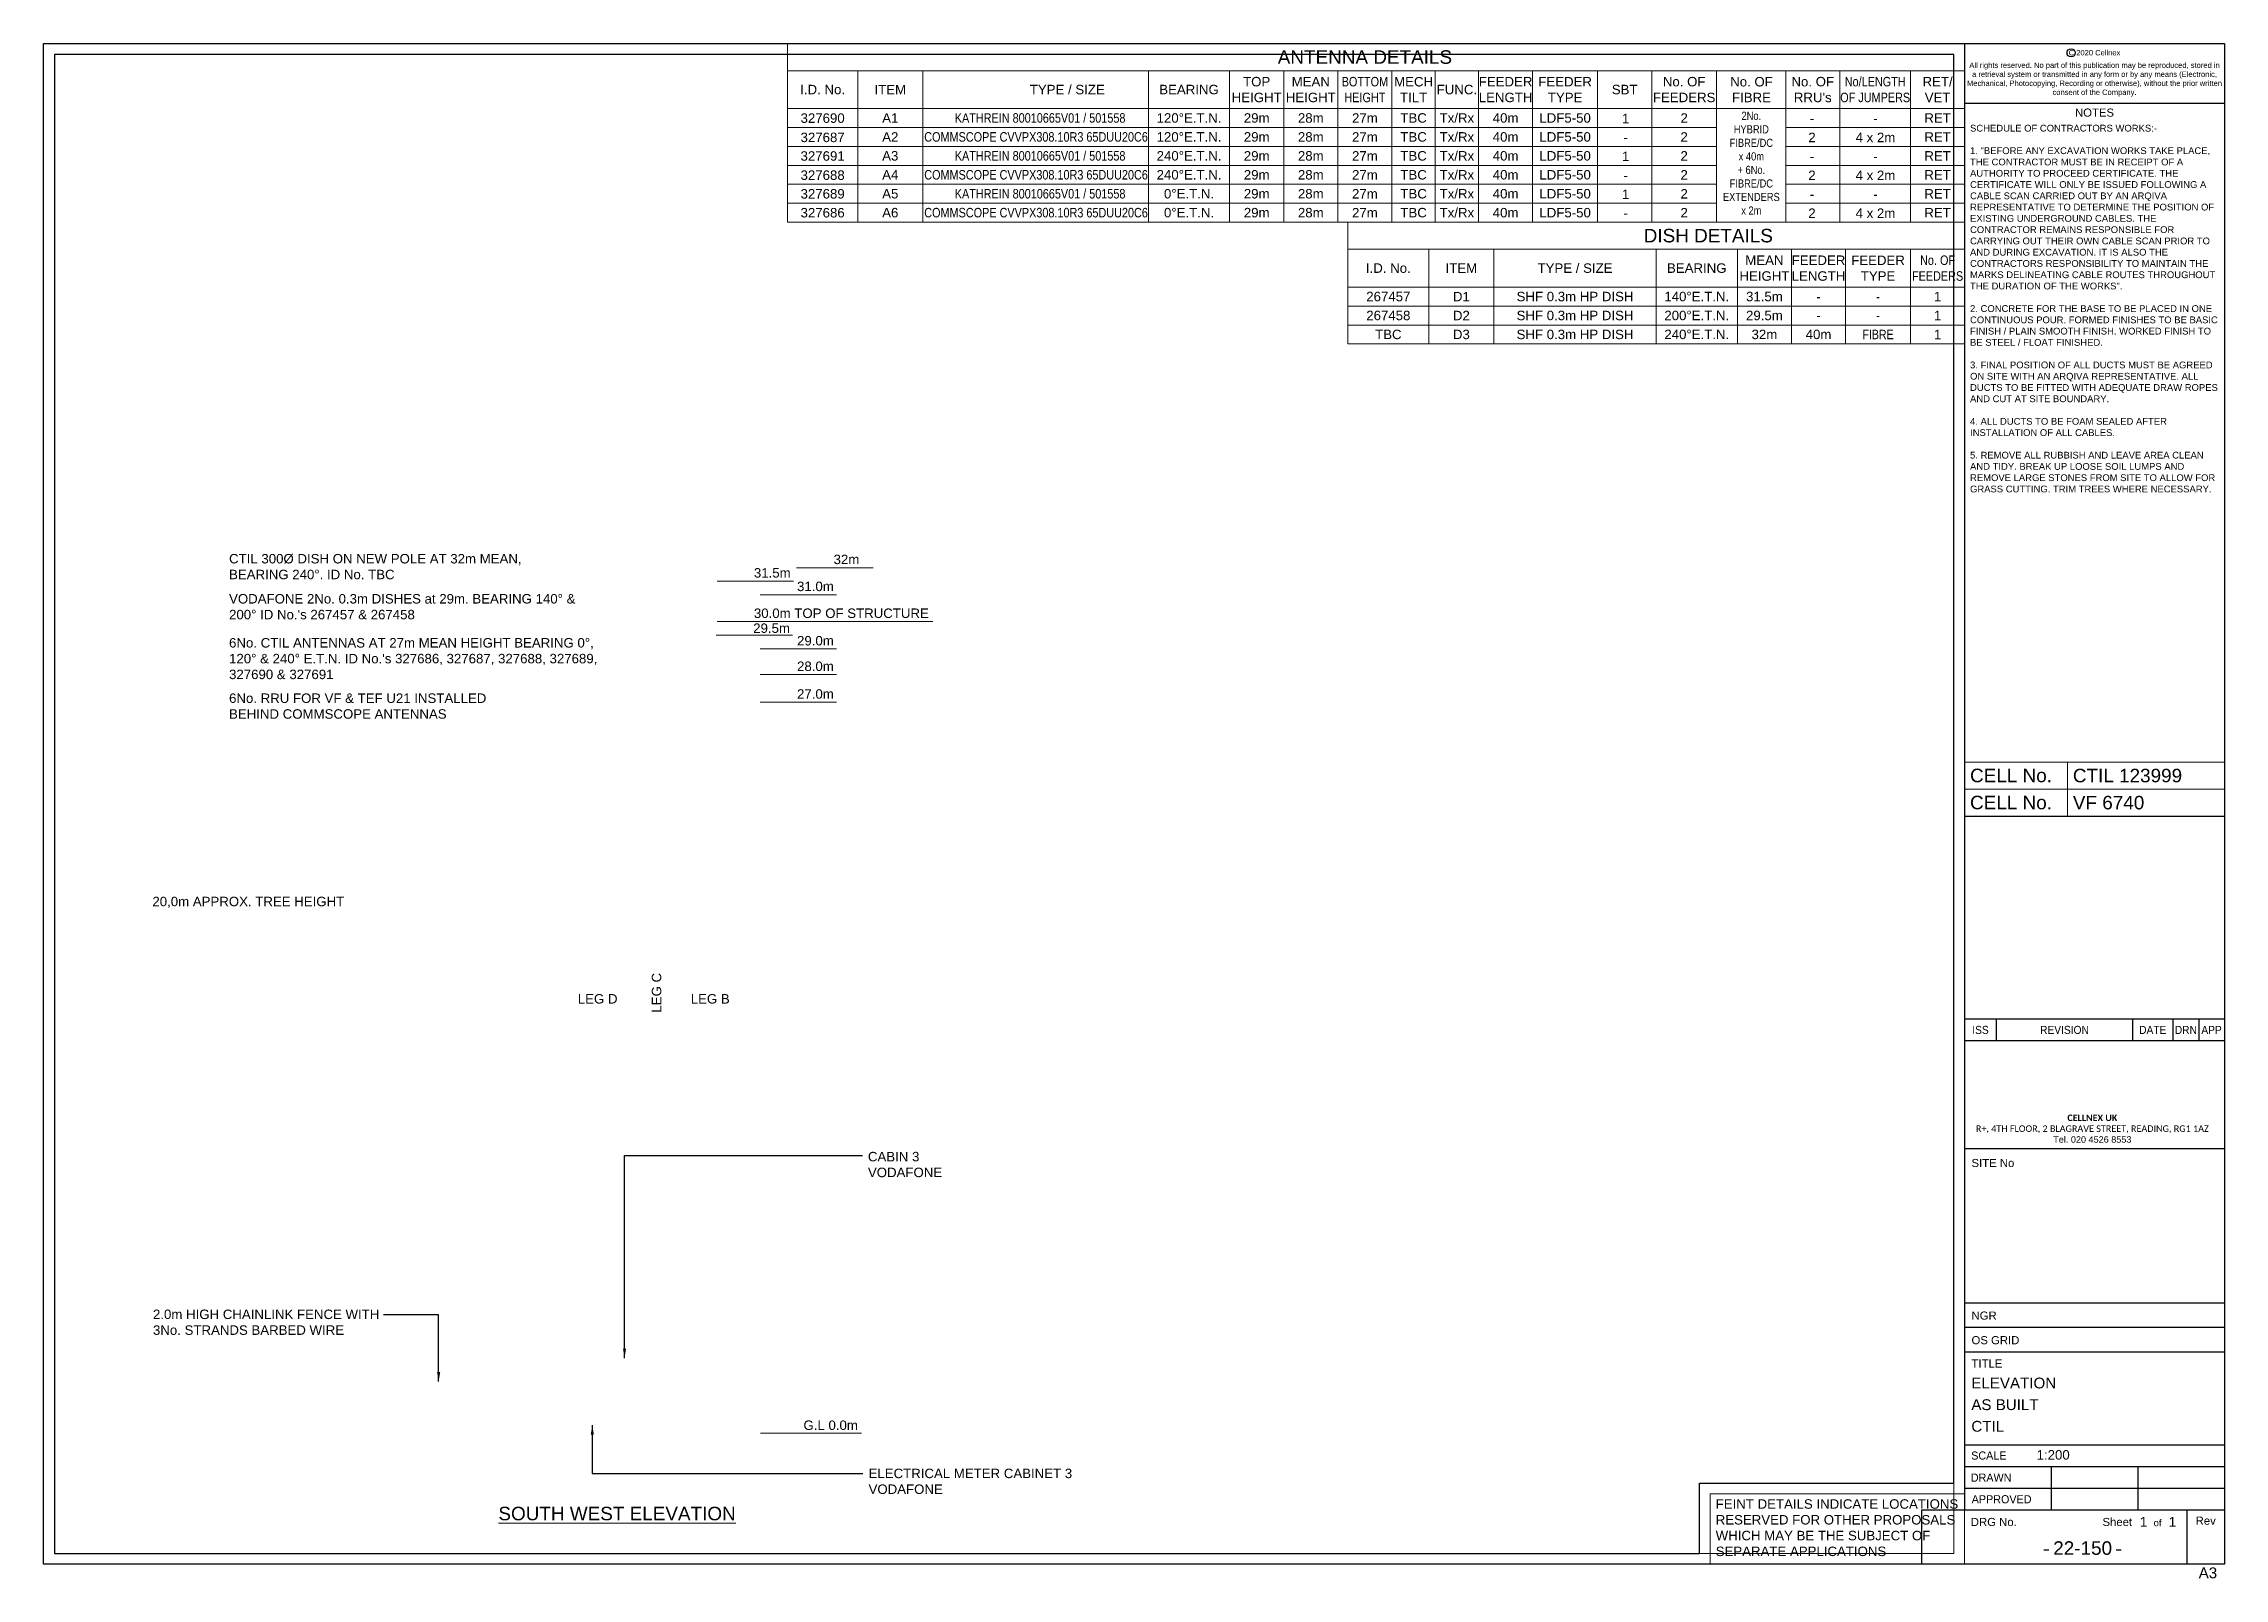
# Paper-space layout '22-150 CTIL ELEVATION' of a CAD drawing. Header units: millimetres. Extents: x 0 to 403, y -3 to 281.
import ezdxf
from ezdxf.enums import TextEntityAlignment as Align

# ---------------------------------------------------------------- set-up
doc = ezdxf.new("R2010")
doc.units = ezdxf.units.MM
doc.header["$LTSCALE"] = 30
doc.layers.add('ACAD ENTITIES HIDDEN', color=7, linetype='Continuous')
doc.layers.add('BORDER', color=7, linetype='Continuous', lineweight=25)
doc.layers.add('TEXT AND DIMENSIONS', color=7, linetype='Continuous', lineweight=13)
doc.layers.add('VIEWPORTS', color=7, linetype='Continuous', plot=False)
doc.styles.add('textstyle3', font='arial.ttf')
doc.styles.add('textstyle4', font='arial.ttf', dxfattribs={"width": 0.9})
doc.styles.add('textstyle5', font='arial.ttf', dxfattribs={"width": 0.95})
doc.styles.add('textstyle6', font='ARIALN.TTF')
doc.dimstyles.new('QCADDimStyle', dxfattribs={"dimtxt": 1.75, "dimasz": 1.75, "dimexe": 1.75, "dimexo": 1.75, "dimgap": 0.75, "dimtad": 1, "dimtoh": 1, "dimzin": 12, "dimdsep": 46, "dimtxsty": 'Standard', "dimcen": 0.09, "dimclrt": 256, "dimazin": 3, "dimtfac": 1, "dimtdec": 4, "dimtofl": 0, "dimtmove": 2, "dimatfit": 3, "dimfxl": 1, "dimtolj": 1, "dimtzin": 0, "dimarcsym": 0})

# ---------------------------------------------------------------- blocks, each defined once
blk = doc.blocks.new('CELLNEX A3MAS')
at = {"layer": 'BORDER'}
for p, q in [((0, 281), (403, 281)), ((0, 0), (0, 281)), ((355, 281), (355, 10)), ((403, 281), (403, 0)), ((355, 270), (403, 270)), ((355, 138.24), (403, 138.24)), ((403, 100.74), (355, 100.74)), ((403, 96.74), (355, 96.74)), ((360.85, 100.74), (360.85, 96.74)), ((386.04, 100.74), (386.04, 96.74)), ((393.5, 100.74), (393.5, 96.74)), ((398.25, 100.74), (398.25, 96.74)), ((403, 76.74), (355, 76.74)), ((403, 48.21), (355, 48.21)), ((403, 43.71), (355, 43.71)), ((403, 39.21), (355, 39.21)), ((403, 22), (355, 22)), ((403, 18), (355, 18)), ((371, 18), (371, 10)), ((387, 18), (387, 10)), ((403, 14), (355, 14)), ((403, 10), (347, 10)), ((347, 10), (347, 0)), ((396.05, 10), (396.05, 0)), ((403, 0), (0, 0))]:
    blk.add_line(p, q, dxfattribs=at)
at = {"layer": 'BORDER', "const_width": 0.25}
for points in [[(369.61, 2.64), (370.61, 2.64)], [(382.95, 2.64), (383.95, 2.64)]]:
    blk.add_lwpolyline(points, dxfattribs=at)
at = {"layer": 'BORDER'}
blk.add_circle((374.68, 279.3), 0.764, dxfattribs=at)
at = {"layer": 'BORDER', "style": 'textstyle3'}
blk.add_text('NOTES', height=1.5, dxfattribs=at).set_placement((379, 267.5), align=Align.CENTER)
at = {"layer": 'BORDER'}
for s, style, width, p in [('ISS', 'textstyle4', 0.9, (357.93, 98.73)), ('REVISION', 'textstyle4', 0.9, (373.45, 98.73)), ('DATE', 'textstyle4', 0.9, (389.77, 98.73)), ('DRN', 'textstyle4', 0.9, (395.88, 98.73)), ('APP', 'textstyle4', 0.9, (400.63, 98.73)), ('DRAWN', 'textstyle5', 0.95, (359.9, 16)), ('APPROVED', 'textstyle5', 0.95, (361.83, 12))]:
    blk.add_text(s, height=1.5, dxfattribs=dict(at, style=style, width=width)).set_placement(p, align=Align.MIDDLE_CENTER)
at = {"layer": 'BORDER', "style": 'textstyle3'}
for s, p in [('SITE No', (356.27, 73.39)), ('NGR', (356.27, 45.19)), ('OS GRID', (356.27, 40.64)), ('TITLE', (356.27, 36.33)), ('DRG No.', (356.14, 7.05))]:
    blk.add_text(s, height=1.5, dxfattribs=at).set_placement(p)
at = {"layer": 'BORDER', "style": 'textstyle5', "width": 0.95}
blk.add_text('SCALE', height=1.5, dxfattribs=at).set_placement((356.21, 19.33))
at = {"layer": 'BORDER', "style": 'textstyle3'}
for s, height, p in [('Sheet', 1.5, (383.21, 7.83)), ('of', 1.25, (390.65, 7.67)), ('Rev', 1.5, (399.55, 8.03))]:
    blk.add_text(s, height=height, dxfattribs=at).set_placement(p, align=Align.MIDDLE)
for s, insert, char_height, attachment_point in [('C 2020 Cellnex', (379, 279.82), 1, 2), ('A3', (399.96, -1.61), 2, 5)]:
    blk.add_mtext(s, dxfattribs=dict(at, insert=insert, char_height=char_height, attachment_point=attachment_point))
at = {"layer": 'BORDER', "attachment_point": 1, "style": 'textstyle3'}
for s, insert, char_height, width in [('\\pxqc;All rights reserved. No part of this publication may be reproduced, stored in a retrieval system or transmitted in any form or by any means (Electronic, Mechanical, Photocopying, Recording or otherwise), without the prior written consent of the Company.', (355.5, 277.51), 1, 47), ('\\pxsm1,qc;{\\fCalibri|b1|i0|c0|p34;CELLNEX UK\\P\\fCalibri|b0|i0|c0|p34;R+, 4TH FLOOR, 2 BLAGRAVE STREET, READING, RG1 1AZ \\P}Tel. 020 4526 8553', (356.94, 83.09), 1.2, 43.3154)]:
    blk.add_mtext(s, dxfattribs=dict(at, insert=insert, char_height=char_height, width=width))
at = {"layer": 'BORDER', "style": 'textstyle3'}
for tag, p, height in [('TITLE1', (356.24, 32.48), 2), ('TITLE2', (356.24, 28.48), 2), ('TITLE3', (356.24, 24.48), 2), ('SCALE', (368.3, 19.33), 1.75)]:
    blk.add_attdef(tag, p, '', height=height, dxfattribs=at)
for tag, height, p in [('SHTNO', 1.8, (388.07, 7.83)), ('SHTOF', 1.8, (393.4, 7.83)), ('USERIDCATEGORY', 2.5, (376.81, 2.98))]:
    blk.add_attdef(tag, text='', height=height, dxfattribs=at).set_placement(p, align=Align.MIDDLE)
blk = doc.blocks.new('PROJECT DETAILS')
at = {"layer": 'TEXT AND DIMENSIONS'}
for p, q in [((0, 5), (48, 5)), ((19, 0), (19, 5))]:
    blk.add_line(p, q, dxfattribs=at)
at = {"layer": 'TEXT AND DIMENSIONS', "insert": (1, 2.5), "char_height": 2.5, "attachment_point": 4, "style": 'textstyle3'}
blk.add_mtext('CELL No.', dxfattribs=at)
at = {"layer": 'TEXT AND DIMENSIONS', "style": 'textstyle3'}
blk.add_attdef('CELL_NO', (20, 1.25), '', height=2.5, dxfattribs=at)

psp = doc.layouts.new('22-150 CTIL ELEVATION')

# ---------------------------------------------------------------- linework, layer by layer
at = {"layer": 'TEXT AND DIMENSIONS'}
for p, q in [((137.46, 281), (355, 281)), ((137.46, 281), (137.46, 248)), ((137.46, 276), (355, 276)), ((150.46, 248), (150.46, 276)), ((162.46, 248), (162.46, 276)), ((204.17, 248), (204.17, 276)), ((219.17, 248), (219.17, 276)), ((229.17, 248), (229.17, 276)), ((239.17, 248), (239.17, 276)), ((249.17, 248), (249.17, 276)), ((257.17, 248), (257.17, 276)), ((265.17, 248), (265.17, 276)), ((275.17, 248), (275.17, 276)), ((287.17, 248), (287.17, 276)), ((297.17, 248), (297.17, 276)), ((309.17, 248), (309.17, 276)), ((321.93, 248), (321.93, 276)), ((331.93, 248), (331.93, 276)), ((345, 248), (345, 276)), ((137.46, 269), (355, 269)), ((137.46, 265.5), (309.17, 265.5)), ((137.46, 262), (309.17, 262)), ((321.93, 265.5), (355, 265.5)), ((321.93, 262), (355, 262)), ((137.46, 258.5), (309.17, 258.5)), ((321.93, 258.5), (355, 258.5)), ((137.46, 255), (309.17, 255)), ((321.93, 255), (355, 255)), ((137.46, 251.5), (309.17, 251.5)), ((321.93, 251.5), (355, 251.5)), ((137.46, 248), (355, 248)), ((220.6, 248), (355, 248)), ((241, 248), (241, 225.5)), ((241, 243), (355, 243)), ((256, 225.5), (256, 243)), ((268, 225.5), (268, 243)), ((298, 225.5), (298, 243)), ((313, 225.5), (313, 243)), ((323, 225.5), (323, 243)), ((333, 225.5), (333, 243)), ((345, 225.5), (345, 243)), ((241, 236), (355, 236)), ((241, 232.5), (355, 232.5)), ((241, 229), (355, 229)), ((241, 229), (355, 229)), ((241, 225.5), (355, 225.5)), ((138.56, 181.64), (124.44, 181.64)), ((153.27, 184.13), (139.15, 184.13)), ((146.53, 179.14), (132.41, 179.14)), ((164.35, 174.18), (124.44, 174.18)), ((138.42, 171.68), (124.3, 171.68)), ((146.53, 169.13), (132.41, 169.13)), ((146.53, 164.41), (132.41, 164.41)), ((146.53, 159.28), (132.41, 159.28)), ((151.13, 24.2), (132.48, 24.2)), ((355, 13), (308, 13)), ((308, 13), (308, 0))]:
    psp.add_line(p, q, dxfattribs=at)
for points in [[(355, 232.5), (306.49, 232.5)], [(355, 225.5), (306.49, 225.5)]]:
    psp.add_lwpolyline(points, dxfattribs=at)
at = {"layer": 'VIEWPORTS'}
psp.add_lwpolyline([(2, 279), (2, 2), (306, 2), (306, 15), (353, 15), (353, 279)], close=True, dxfattribs=at)

# ---------------------------------------------------------------- block references
at = {"layer": 'BORDER'}
for name, p, values in [('CELLNEX A3MAS', (0, 0), {'USERIDCATEGORY': '22-150', 'SCALE': '1:200', 'SHTNO': '1', 'SHTOF': '1', 'TITLE1': 'ELEVATION', 'TITLE2': 'AS BUILT', 'TITLE3': 'CTIL'}), ('PROJECT DETAILS', (355, 143.24), {'CELL_NO': 'CTIL 123999'}), ('PROJECT DETAILS', (355, 138.24), {'CELL_NO': 'VF 6740'})]:
    psp.add_blockref(name, p, dxfattribs=at).add_auto_attribs(values)

# ---------------------------------------------------------------- texts
at = {"layer": 'ACAD ENTITIES HIDDEN', "insert": (356, 266), "char_height": 1.25, "width": 46, "attachment_point": 1, "style": 'textstyle3'}
psp.add_mtext('SCHEDULE OF CONTRACTORS WORKS:-\\P\\P1. "BEFORE ANY EXCAVATION WORKS TAKE PLACE, THE CONTRACTOR MUST BE IN RECEIPT OF A AUTHORITY TO PROCEED CERTIFICATE. THE CERTIFICATE WILL ONLY BE ISSUED FOLLOWING A CABLE SCAN CARRIED OUT BY AN ARQIVA REPRESENTATIVE TO DETERMINE THE POSITION OF EXISTING UNDERGROUND CABLES. THE CONTRACTOR REMAINS RESPONSIBLE FOR CARRYING OUT THEIR OWN CABLE SCAN PRIOR TO AND DURING EXCAVATION. IT IS ALSO THE CONTRACTORS RESPONSIBILITY TO MAINTAIN THE MARKS DELINEATING CABLE ROUTES THROUGHOUT THE DURATION OF THE WORKS".\\P\\P2. CONCRETE FOR THE BASE TO BE PLACED IN ONE CONTINUOUS POUR. FORMED FINISHES TO BE BASIC FINISH / PLAIN SMOOTH FINISH. WORKED FINISH TO BE STEEL / FLOAT FINISHED.\\P\\P3. FINAL POSITION OF ALL DUCTS MUST BE AGREED ON SITE WITH AN ARQIVA REPRESENTATIVE. ALL DUCTS TO BE FITTED WITH ADEQUATE DRAW ROPES AND CUT AT SITE BOUNDARY.\\P\\P4. ALL DUCTS TO BE FOAM SEALED AFTER INSTALLATION OF ALL CABLES.\\P\\P5. REMOVE ALL RUBBISH AND LEAVE AREA CLEAN AND TIDY. BREAK UP LOOSE SOIL LUMPS AND REMOVE LARGE STONES FROM SITE TO ALLOW FOR GRASS CUTTING. TRIM TREES WHERE NECESSARY.', dxfattribs=at)
at = {"layer": 'TEXT AND DIMENSIONS'}
for s, insert, char_height, attachment_point, style in [('ANTENNA DETAILS', (244.17, 278.5), 2.5, 5, 'textstyle3'), ('TOP\\PHEIGHT', (224.17, 272.5), 1.75, 5, 'textstyle3'), ('MEAN\\PHEIGHT', (234.17, 272.5), 1.75, 5, 'textstyle3'), ('{\\fArial Narrow|b0|i0|c0|p34;BOTTOM\\PHEIGHT}', (244.17, 272.5), 1.75, 5, 'textstyle3'), ('MECH\\PTILT', (253.17, 272.5), 1.75, 5, 'textstyle3'), ('FEEDER\\PLENGTH', (270.17, 272.5), 1.75, 5, 'textstyle3'), ('FEEDER\\PTYPE', (281.17, 272.5), 1.75, 5, 'textstyle3'), ('No. OF\\PFEEDERS', (303.17, 272.5), 1.75, 5, 'textstyle3'), ('No. OF\\PFIBRE', (315.61, 272.5), 1.75, 5, 'textstyle3'), ("No. OF\\PRRU's", (326.93, 272.5), 1.75, 5, 'textstyle3'), ('RET/\\PVET', (350, 272.5), 1.75, 5, 'textstyle3'), ('I.D. No.', (143.96, 272.5), 1.75, 5, 'textstyle3'), ('ITEM', (156.46, 272.5), 1.75, 5, 'textstyle3'), ('TYPE / SIZE', (189.17, 272.5), 1.75, 5, 'textstyle3'), ('BEARING', (211.67, 272.5), 1.75, 5, 'textstyle3'), ('FUNC.', (261.17, 272.5), 1.75, 5, 'textstyle3'), ('SBT', (292.17, 272.5), 1.75, 5, 'textstyle3'), ('A1', (156.46, 267.25), 1.75, 5, 'textstyle3'), ('{\\fArial Narrow|b0|i0|c0|p34;KATHREIN 80010665V01 / 501558}', (184.15, 267.25), 1.75, 5, 'textstyle3'), ('120°E.T.N.', (211.67, 267.25), 1.75, 5, 'textstyle3'), ('29m', (224.17, 267.25), 1.75, 5, 'textstyle3'), ('28m', (234.17, 267.25), 1.75, 5, 'textstyle3'), ('27m', (244.17, 267.25), 1.75, 5, 'textstyle3'), ('TBC', (253.17, 267.25), 1.75, 5, 'textstyle3'), ('Tx/Rx', (261.17, 267.25), 1.75, 5, 'textstyle3'), ('40m', (270.17, 267.25), 1.75, 5, 'textstyle3'), ('LDF5-50', (281.17, 267.25), 1.75, 5, 'textstyle3'), ('1', (292.35, 267.16), 1.75, 5, 'textstyle3'), ('2', (303.17, 267.25), 1.75, 5, 'textstyle3'), ('-', (326.79, 267.16), 1.75, 5, 'textstyle3'), ('-', (338.52, 267.16), 1.75, 5, 'textstyle3'), ('RET', (350, 267.25), 1.75, 5, 'textstyle3'), ('A2', (156.46, 263.75), 1.75, 5, 'textstyle3'), ('{\\fArial Narrow|b0|i0|c0|p34;COMMSCOPE CVVPX308.10R3 65DUU20C6}', (183.4, 263.75), 1.75, 5, 'textstyle3'), ('120°E.T.N.', (211.67, 263.75), 1.75, 5, 'textstyle3'), ('29m', (224.17, 263.75), 1.75, 5, 'textstyle3'), ('28m', (234.17, 263.75), 1.75, 5, 'textstyle3'), ('27m', (244.17, 263.75), 1.75, 5, 'textstyle3'), ('TBC', (253.17, 263.75), 1.75, 5, 'textstyle3'), ('Tx/Rx', (261.17, 263.75), 1.75, 5, 'textstyle3'), ('40m', (270.17, 263.75), 1.75, 5, 'textstyle3'), ('LDF5-50', (281.17, 263.75), 1.75, 5, 'textstyle3'), ('-', (292.35, 263.66), 1.75, 5, 'textstyle3'), ('2', (303.17, 263.75), 1.75, 5, 'textstyle3'), ('2', (326.79, 263.66), 1.75, 5, 'textstyle3'), ('4 x 2m', (338.52, 263.66), 1.75, 5, 'textstyle3'), ('RET', (350, 263.75), 1.75, 5, 'textstyle3'), ('A3', (156.46, 260.25), 1.75, 5, 'textstyle3'), ('{\\fArial Narrow|b0|i0|c0|p34;KATHREIN 80010665V01 / 501558}', (184.15, 260.25), 1.75, 5, 'textstyle3'), ('240°E.T.N.', (211.67, 260.25), 1.75, 5, 'textstyle3'), ('29m', (224.17, 260.25), 1.75, 5, 'textstyle3'), ('28m', (234.17, 260.25), 1.75, 5, 'textstyle3'), ('27m', (244.17, 260.25), 1.75, 5, 'textstyle3'), ('TBC', (253.17, 260.25), 1.75, 5, 'textstyle3'), ('Tx/Rx', (261.17, 260.25), 1.75, 5, 'textstyle3'), ('40m', (270.17, 260.25), 1.75, 5, 'textstyle3'), ('LDF5-50', (281.17, 260.25), 1.75, 5, 'textstyle3'), ('1', (292.35, 260.16), 1.75, 5, 'textstyle3'), ('2', (303.17, 260.25), 1.75, 5, 'textstyle3'), ('-', (326.79, 260.16), 1.75, 5, 'textstyle3'), ('-', (338.52, 260.16), 1.75, 5, 'textstyle3'), ('RET', (350, 260.25), 1.75, 5, 'textstyle3'), ('A4', (156.46, 256.75), 1.75, 5, 'textstyle3'), ('A5', (156.46, 253.25), 1.75, 5, 'textstyle3'), ('{\\fArial Narrow|b0|i0|c0|p34;COMMSCOPE CVVPX308.10R3 65DUU20C6}', (183.4, 256.75), 1.75, 5, 'textstyle3'), ('{\\fArial Narrow|b0|i0|c0|p34;KATHREIN 80010665V01 / 501558}', (184.15, 253.25), 1.75, 5, 'textstyle3'), ('240°E.T.N.', (211.67, 256.75), 1.75, 5, 'textstyle3'), ('0°E.T.N.', (211.67, 253.25), 1.75, 5, 'textstyle3'), ('29m', (224.17, 256.75), 1.75, 5, 'textstyle3'), ('29m', (224.17, 253.25), 1.75, 5, 'textstyle3'), ('28m', (234.17, 256.75), 1.75, 5, 'textstyle3'), ('28m', (234.17, 253.25), 1.75, 5, 'textstyle3'), ('27m', (244.17, 256.75), 1.75, 5, 'textstyle3'), ('27m', (244.17, 253.25), 1.75, 5, 'textstyle3'), ('TBC', (253.17, 256.75), 1.75, 5, 'textstyle3'), ('TBC', (253.17, 253.25), 1.75, 5, 'textstyle3'), ('Tx/Rx', (261.17, 256.75), 1.75, 5, 'textstyle3'), ('Tx/Rx', (261.17, 253.25), 1.75, 5, 'textstyle3'), ('40m', (270.17, 256.75), 1.75, 5, 'textstyle3'), ('40m', (270.17, 253.25), 1.75, 5, 'textstyle3'), ('LDF5-50', (281.17, 256.75), 1.75, 5, 'textstyle3'), ('LDF5-50', (281.17, 253.25), 1.75, 5, 'textstyle3'), ('1', (292.35, 253.16), 1.75, 5, 'textstyle3'), ('-', (292.35, 256.66), 1.75, 5, 'textstyle3'), ('2', (303.17, 256.75), 1.75, 5, 'textstyle3'), ('2', (303.17, 253.25), 1.75, 5, 'textstyle3'), ('2', (326.79, 256.66), 1.75, 5, 'textstyle3'), ('4 x 2m', (338.52, 256.66), 1.75, 5, 'textstyle3'), ('RET', (350, 256.75), 1.75, 5, 'textstyle3'), ('RET', (350, 253.25), 1.75, 5, 'textstyle3'), ('A6', (156.46, 249.75), 1.75, 5, 'textstyle3'), ('{\\fArial Narrow|b0|i0|c0|p34;COMMSCOPE CVVPX308.10R3 65DUU20C6}', (183.4, 249.75), 1.75, 5, 'textstyle3'), ('0°E.T.N.', (211.67, 249.75), 1.75, 5, 'textstyle3'), ('29m', (224.17, 249.75), 1.75, 5, 'textstyle3'), ('28m', (234.17, 249.75), 1.75, 5, 'textstyle3'), ('27m', (244.17, 249.75), 1.75, 5, 'textstyle3'), ('TBC', (253.17, 249.75), 1.75, 5, 'textstyle3'), ('Tx/Rx', (261.17, 249.75), 1.75, 5, 'textstyle3'), ('40m', (270.17, 249.75), 1.75, 5, 'textstyle3'), ('LDF5-50', (281.17, 249.75), 1.75, 5, 'textstyle3'), ('2', (303.17, 249.75), 1.75, 5, 'textstyle3'), ('2', (326.79, 249.66), 1.75, 5, 'textstyle3'), ('-', (326.79, 253.16), 1.75, 5, 'textstyle3'), ('4 x 2m', (338.52, 249.66), 1.75, 5, 'textstyle3'), ('-', (338.52, 253.16), 1.75, 5, 'textstyle3'), ('RET', (350, 249.75), 1.75, 5, 'textstyle3'), ('-', (292.35, 249.66), 1.75, 5, 'textstyle3'), ('DISH DETAILS', (307.63, 245.5), 2.5, 5, 'textstyle3'), ('MEAN\\PHEIGHT', (318, 239.5), 1.75, 5, 'textstyle3'), ('FEEDER\\PLENGTH', (328, 239.5), 1.75, 5, 'textstyle3'), ('FEEDER\\PTYPE', (339, 239.5), 1.75, 5, 'textstyle3'), ('No. OF\\PFEEDERS', (350, 239.5), 1.75, 5, 'textstyle6'), ('I.D. No.', (248.5, 239.5), 1.75, 5, 'textstyle3'), ('ITEM', (262, 239.5), 1.75, 5, 'textstyle3'), ('TYPE / SIZE', (283, 239.5), 1.75, 5, 'textstyle3'), ('BEARING', (305.5, 239.5), 1.75, 5, 'textstyle3'), ('267457', (248.5, 234.25), 1.75, 5, 'textstyle3'), ('D1', (262, 234.25), 1.75, 5, 'textstyle3'), ('SHF 0.3m HP DISH', (283, 234.25), 1.75, 5, 'textstyle3'), ('140°E.T.N.', (305.5, 234.25), 1.75, 5, 'textstyle3'), ('31.5m', (318, 234.25), 1.75, 5, 'textstyle3'), ('-', (328, 234.25), 1.75, 5, 'textstyle3'), ('1', (350, 234.25), 1.75, 5, 'textstyle3'), ('267458', (248.5, 230.75), 1.75, 5, 'textstyle3'), ('D2', (262, 230.75), 1.75, 5, 'textstyle3'), ('SHF 0.3m HP DISH', (283, 230.75), 1.75, 5, 'textstyle3'), ('200°E.T.N.', (305.5, 230.75), 1.75, 5, 'textstyle3'), ('29.5m', (318, 230.75), 1.75, 5, 'textstyle3'), ('-', (328, 230.75), 1.75, 5, 'textstyle3'), ('{\\W0.8;-}', (339, 230.75), 1.75, 5, 'textstyle3'), ('1', (350, 230.75), 1.75, 5, 'textstyle3'), ('D3', (262, 227.25), 1.75, 5, 'textstyle3'), ('SHF 0.3m HP DISH', (283, 227.25), 1.75, 5, 'textstyle3'), ('240°E.T.N.', (305.5, 227.25), 1.75, 5, 'textstyle3'), ('32m', (318, 227.25), 1.75, 5, 'textstyle3'), ('1', (350, 227.25), 1.75, 5, 'textstyle3'), ('{\\LSOUTH WEST ELEVATION}', (105.97, 10.61), 2.5, 2, 'textstyle3')]:
    psp.add_mtext(s, dxfattribs=dict(at, insert=insert, char_height=char_height, attachment_point=attachment_point, style=style))
at = {"layer": 'TEXT AND DIMENSIONS', "style": 'textstyle3'}
for s, insert, char_height, width, attachment_point in [('{\\fArial Narrow|b0|i0|c0|p34;No/LENGTH\\POF JUMPERS}', (338.47, 272.5), 1.75, 15.6457, 5), ('327690', (143.96, 267.22), 1.75, 7.943, 5), ('{\\fArial Narrow|b0|i0|c0|p34;2No.\\PHYBRID\\PFIBRE/DC \\Px 40m\\P+ 6No.\\PFIBRE/DC\\PEXTENDERS\\Px 2m}', (315.58, 258.91), 1.5, 14.8328, 5), ('327687', (143.96, 263.66), 1.75, 7.943, 5), ('327691', (143.96, 260.22), 1.75, 7.7996, 5), ('327688', (143.96, 256.68), 1.75, 7.943, 5), ('327689', (143.96, 253.23), 1.75, 7.943, 5), ('327686', (143.96, 249.74), 1.75, 8.2299, 5), ('{\\W0.8;-}', (339, 234.25), 1.75, 2.6281, 5), ('TBC', (248.5, 227.25), 1.75, 25.8525, 5), ('40m', (328, 227.25), 1.75, 17.0646, 5), ('{\\W0.8;FIBRE}', (339, 227.25), 1.75, 19.2893, 5), ('CTIL 300%%C DISH ON NEW POLE AT 32m MEAN, BEARING 240%%D. ID No. TBC', (34.27, 184.34), 1.75, 65.3402, 4), ('32m ', (145.98, 186.56), 1.75, 7.1976, 1), ('31.5m ', (131.26, 184.07), 1.75, 7.1976, 1), ('31.0m ', (139.23, 181.57), 1.75, 7.1976, 1), ("VODAFONE 2No. 0.3m DISHES at 29m. BEARING 140%%D & 200%%D ID No.'s 267457 & 267458", (34.27, 179.28), 1.75, 69.2121, 1), ('29.5m ', (131.13, 173.85), 1.75, 7.1976, 1), ('30.0m TOP OF STRUCTURE', (131.26, 176.61), 1.75, 32.7481, 1), ("6No. CTIL ANTENNAS AT 27m MEAN HEIGHT BEARING 0%%D, 120%%D & 240%%D E.T.N. ID No.'s 327686, 327687, 327688, 327689, 327690 & 327691", (34.27, 167.34), 1.75, 68.9691, 4), ('29.0m ', (139.23, 171.53), 1.75, 6.8424, 1), ('28.0m ', (139.23, 166.81), 1.75, 6.8424, 1), ('27.0m ', (139.23, 161.69), 1.75, 6.8424, 1), ('6No. RRU FOR VF & TEF U21 INSTALLED \\PBEHIND COMMSCOPE ANTENNAS', (34.27, 160.91), 1.75, 69.2121, 1), ('20,0m APPROX. TREE HEIGHT', (20.1, 123.34), 1.75, 46.715, 1), ('LEG D', (98.72, 105.35), 1.75, 7.6173, 1), ('LEG B', (119.59, 105.35), 1.75, 7.6173, 1), ('\\pxql;CABIN 3 VODAFONE', (152.33, 76.19), 1.75, 13.7819, 1), ('2.0m HIGH CHAINLINK FENCE WITH 3No. STRANDS BARBED WIRE', (20.21, 47.05), 1.75, 42.5816, 1), ('G.L 0.0m ', (140.42, 26.56), 1.75, 10.1834, 1), ('ELECTRICAL METER CABINET 3\\PVODAFONE', (152.45, 17.65), 1.75, 40.1814, 1), ('FEINT DETAILS INDICATE LOCATIONS RESERVED FOR OTHER PROPOSALS WHICH MAY BE THE SUBJECT OF SEPARATE APPLICATIONS', (309, 12), 1.75, 48.6012, 1)]:
    psp.add_mtext(s, dxfattribs=dict(at, insert=insert, char_height=char_height, width=width, attachment_point=attachment_point))
at = {"layer": 'TEXT AND DIMENSIONS', "insert": (112.39, 101.93), "char_height": 1.75, "width": 7.6173, "attachment_point": 1, "rotation": 90, "style": 'textstyle3'}
psp.add_mtext('LEG C', dxfattribs=at)

# ---------------------------------------------------------------- leaders
at = {"layer": 'TEXT AND DIMENSIONS'}
for points in [[(107.35, 38.1), (107.35, 75.53), (151.32, 75.53)], [(73, 33.76), (73, 46.08), (62.79, 46.08)], [(101.4, 25.7), (101.4, 16.74), (151.4, 16.74)]]:
    psp.add_leader(points, dimstyle='QCADDimStyle', dxfattribs=at)

# ---------------------------------------------------------------- viewports
at = {"layer": 'VIEWPORTS'}
for center, size, view_center_point, view_height, status in [((177.5, 140.5), (351, 277), (225554.65, -38381.14), 55400.0018, 4), ((379, 38.37), (48, 76.739), (24, -50.12), 76.739, 3)]:
    psp.add_viewport(center=center, size=size, view_center_point=view_center_point, view_height=view_height, status=status, dxfattribs=at)
psp.add_viewport(center=(379, 117.49), size=(48, 41.5), view_center_point=(24, 16.7), view_height=41.5, dxfattribs=at)

doc.saveas('drawing.dxf')
